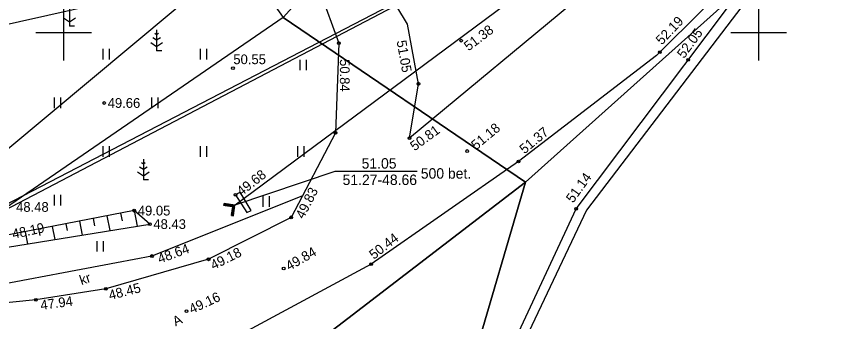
# Model space of a CAD drawing. Extents: x 642412 to 653410, y 6450642 to 6461053.
# Drawn here: x 643046.6 to 643104.9, y 6455629.2 to 6455651.2 of the extents above; entities that cross this region are included whole.
import ezdxf

# ---------------------------------------------------------------- set-up
doc = ezdxf.new("R2010")
doc.units = 0
for name, color, linetype in [('HALJASTUS', 7, 'Continuous'), ('KORGUS', 7, 'Continuous'), ('KTRASS', 7, 'Continuous'), ('MOOTPIIR', 7, 'Continuous'), ('PIIR', 7, 'Continuous'), ('PUU', 7, 'Continuous'), ('RELJEEF', 7, 'Continuous'), ('SITRASS', 7, 'Continuous'), ('TEE', 7, 'Continuous'), ('TRUUP', 7, 'Continuous'), ('VORK', 7, 'Continuous'), ('VTRASS', 7, 'Continuous')]:
    doc.layers.add(name, color=color, linetype=linetype)

msp = doc.modelspace()

# ---------------------------------------------------------------- linework, layer by layer
at = {"layer": 'HALJASTUS'}
for p, q in [((643052.851, 6455648.071), (643052.851, 6455648.832)), ((643053.306, 6455648.071), (643053.306, 6455648.832)), ((643059.851, 6455648.071), (643059.851, 6455648.832)), ((643060.306, 6455648.071), (643060.306, 6455648.832)), ((643067.025, 6455647.289), (643067.025, 6455648.05)), ((643067.48, 6455647.289), (643067.48, 6455648.05)), ((643049.351, 6455644.571), (643049.351, 6455645.332)), ((643049.806, 6455644.571), (643049.806, 6455645.332)), ((643056.351, 6455644.571), (643056.351, 6455645.332)), ((643056.806, 6455644.571), (643056.806, 6455645.332)), ((643052.851, 6455641.071), (643052.851, 6455641.832)), ((643053.306, 6455641.071), (643053.306, 6455641.832)), ((643059.851, 6455641.071), (643059.851, 6455641.832)), ((643060.306, 6455641.071), (643060.306, 6455641.832)), ((643066.851, 6455641.071), (643066.851, 6455641.832)), ((643067.306, 6455641.071), (643067.306, 6455641.832)), ((643049.351, 6455637.571), (643049.351, 6455638.332)), ((643049.806, 6455637.571), (643049.806, 6455638.332)), ((643064.359, 6455637.479), (643064.359, 6455638.24)), ((643064.814, 6455637.479), (643064.814, 6455638.24)), ((643052.407, 6455634.246), (643052.407, 6455635.007)), ((643052.862, 6455634.246), (643052.862, 6455635.007))]:
    msp.add_line(p, q, dxfattribs=at)
at = {"layer": 'KORGUS'}
for centre in [(643078.61, 6455649.423), (643069.803, 6455649.249), (643092.89, 6455648.591), (643094.939, 6455648.05), (643062.186, 6455647.443), (643075.531, 6455646.309), (643052.915, 6455644.938), (643069.565, 6455642.794), (643074.879, 6455642.406), (643079.041, 6455641.483), (643082.731, 6455640.728), (643062.376, 6455638.327), (643055.081, 6455637.196), (643086.875, 6455637.323), (643066.375, 6455636.711), (643056.2, 6455636.225), (643056.362, 6455633.929), (643060.436, 6455633.693), (643065.835, 6455633.028), (643072.135, 6455633.341), (643053.043, 6455631.575), (643048.001, 6455630.779), (643058.842, 6455629.967)]:
    msp.add_circle(centre, 0.1, dxfattribs=at)
at = {"layer": 'KTRASS'}
msp.add_line((643074.232, 6455652.118), (643036.483, 6455632.347), dxfattribs=at)
at = {"layer": 'MOOTPIIR'}
for points in [[(643109.168, 6455542.39), (643075.51, 6455582.97), (643065.801, 6455583.425), (643021.959, 6455624.081), (643023.932, 6455638.644), (643037.129, 6455634.244), (643119.958, 6455703.42), (643193.229, 6455769.41), (643252.999, 6455828.118), (643270.748, 6455846.018), (643316.713, 6455929.757), (643370.112, 6456029.728), (643398.025, 6456073.569), (643423.511, 6456102.544), (643445.355, 6456091.47), (643450.665, 6456079.789), (643539.561, 6456042.319), (643612.226, 6456010.462), (643752.701, 6455950.388)], [(643722.626, 6455939.94), (643457.605, 6456057.963), (643441.373, 6456063.576), (643426.203, 6456062.666), (643406.482, 6456023.375), (643382.058, 6455980.899), (643363.854, 6455951.014), (643354.146, 6455925.377), (643345.347, 6455910.51), (643331.542, 6455895.795), (643313.945, 6455862.421), (643304.388, 6455847.251), (643294.831, 6455830.867), (643284.212, 6455817.062), (643269.042, 6455802.499), (643204.265, 6455741.212), (643195.922, 6455743.26), (643100.957, 6455654.743), (643087.608, 6455637.222), (643080.857, 6455622.962), (643081.767, 6455601.269), (643103.688, 6455571.839)]]:
    msp.add_lwpolyline(points, dxfattribs=at)
at = {"layer": 'PIIR'}
for points in [[(643357.6, 6456005.19), (643343.65, 6455979.62), (643314.26, 6455925.69), (643284.72, 6455871.46), (643269.58, 6455846.31), (643253.45, 6455825), (643235.72, 6455811.58), (643219.35, 6455791.42), (643193.4, 6455768.18), (643175.67, 6455752.3), (643149.72, 6455729.06), (643123.78, 6455705.83), (643097.83, 6455682.6), (643078.17, 6455664.8), (643065.8, 6455651.09), (643083.24, 6455639.25), (643258.05, 6455795.77), (643291.74, 6455832.56), (643304.89, 6455852.05), (643409.18, 6456042.55)], [(643001.16, 6455807.35), (642999.82, 6455788.04), (642999.37, 6455781.26), (643007.77, 6455752.74), (643023.94, 6455717.13), (643049.97, 6455673.55), (643065.8, 6455651.09), (643078.17, 6455664.8), (643064.6, 6455685.97), (643054.83, 6455701.28), (643045.45, 6455713.09), (643041.34, 6455712.89), (643030.47, 6455732.94), (643017.01, 6455764.42), (643010.05, 6455793.47), (643013.5, 6455813.17)], [(643127.59, 6455534.41), (643088.11, 6455580.3), (643075.71, 6455613.54), (643083.24, 6455639.25), (643041.36, 6455607.14), (643066.29, 6455583.5), (643068.42, 6455581), (643111.8, 6455532.38)]]:
    msp.add_lwpolyline(points, dxfattribs=at)
for points in [[(643145.55, 6455497.84), (643161.03, 6455444.5), (643183.53, 6455450.43), (643204.94, 6455491.51), (643262.45, 6455591.04), (643279.9, 6455614.73), (643308.54, 6455652.2), (643383.69, 6455755.59), (643547.1, 6455661.3), (643681.07, 6455951.01), (643523.65, 6456020.39), (643304.89, 6455852.05), (643291.74, 6455832.56), (643258.05, 6455795.77), (643083.24, 6455639.25), (643075.71, 6455613.54), (643088.11, 6455580.3), (643127.59, 6455534.41)], [(642764.31, 6455726.9), (642786.87, 6455714.08), (642790.93, 6455715.43), (642819.21, 6455704.36), (642841.28, 6455695.17), (642860.28, 6455685), (642938.99, 6455649.52), (642983.58, 6455628.55), (643028.66, 6455618.33), (643037.05, 6455611.21), (643041.36, 6455607.14), (643083.24, 6455639.25), (643065.8, 6455651.09), (643041.36, 6455634.32), (643021.76, 6455636.43), (642986.92, 6455652.72), (642983.46, 6455670.19), (642981.62, 6455698.5), (642975.71, 6455698.39), (642979.83, 6455655.86), (642933.51, 6455673.9), (642874.19, 6455698.39), (642805.5, 6455723.56), (642781.48, 6455735.7)]]:
    msp.add_lwpolyline(points, close=True, dxfattribs=at)
at = {"layer": 'PUU'}
for p, q in [((643050.431, 6455651.969), (643050.431, 6455650.469)), ((643050.006, 6455651.058), (643050.431, 6455650.775)), ((643050.431, 6455650.775), (643050.855, 6455651.058)), ((643050.791, 6455650.469), (643050.431, 6455650.469)), ((643056.698, 6455650.202), (643056.698, 6455648.702)), ((643056.698, 6455649.452), (643056.432, 6455649.63)), ((643056.698, 6455649.852), (643056.574, 6455649.935)), ((643056.823, 6455649.935), (643056.698, 6455649.852)), ((643056.965, 6455649.63), (643056.698, 6455649.452)), ((643056.274, 6455649.292), (643056.698, 6455649.009)), ((643056.698, 6455649.009), (643057.123, 6455649.292)), ((643057.058, 6455648.702), (643056.698, 6455648.702)), ((643055.741, 6455640.899), (643055.741, 6455639.399)), ((643055.741, 6455640.149), (643055.474, 6455640.327)), ((643055.741, 6455640.549), (643055.616, 6455640.632)), ((643055.865, 6455640.632), (643055.741, 6455640.549)), ((643056.007, 6455640.327), (643055.741, 6455640.149)), ((643055.316, 6455639.988), (643055.741, 6455639.706)), ((643055.741, 6455639.706), (643056.165, 6455639.988)), ((643056.101, 6455639.399), (643055.741, 6455639.399))]:
    msp.add_line(p, q, dxfattribs=at)
at = {"layer": 'RELJEEF'}
for p, q in [((643055.081, 6455637.196), (643055.298, 6455636.079)), ((643052.136, 6455636.625), (643052.236, 6455636.112)), ((643053.118, 6455636.815), (643053.323, 6455635.759)), ((643054.099, 6455637.006), (643054.205, 6455636.462)), ((643049.191, 6455636.053), (643049.372, 6455635.12)), ((643050.173, 6455636.244), (643050.266, 6455635.762)), ((643051.154, 6455636.434), (643051.347, 6455635.439)), ((643047.228, 6455635.672), (643047.397, 6455634.8)), ((643048.209, 6455635.863), (643048.297, 6455635.411))]:
    msp.add_line(p, q, dxfattribs=at)
for points in [[(643016.277, 6455640.34), (643018.748, 6455638.516), (643030.435, 6455634.986), (643042.685, 6455634.037), (643056.2, 6455636.225)], [(643056.2, 6455636.225), (643055.081, 6455637.196), (643046.055, 6455635.445), (643037.598, 6455634.966), (643023.939, 6455637.574), (643016.277, 6455640.34)]]:
    msp.add_lwpolyline(points, dxfattribs=at)
at = {"layer": 'SITRASS'}
msp.add_lwpolyline([(643059.69, 6455656.004), (643060.641, 6455654.353), (643060.666, 6455653.893), (643040.911, 6455649.467), (643033.932, 6455648.797), (643019.524, 6455645.826), (643012.674, 6455644.705)], dxfattribs=at)
at = {"layer": 'TEE'}
for points in [[(643179.264, 6455756.716), (643180.573, 6455748.763), (643179.826, 6455741.349), (643177.979, 6455737.472), (643179.224, 6455736.061), (643179.242, 6455735.92), (643167.832, 6455725.761), (643156.192, 6455715.309), (643144.658, 6455705.142), (643133.018, 6455694.592), (643121.922, 6455684.318), (643109.844, 6455673.123), (643097.694, 6455661.771), (643088.811, 6455653.645), (643087.335, 6455652.75), (643074.879, 6455642.406), (643075.531, 6455646.309), (643074.749, 6455650.6), (643071.823, 6455655.483), (643070.169, 6455658.784), (643066.343, 6455665.039), (643060.39, 6455674.827), (643057.68, 6455679.032)], [(643182.941, 6455731.448), (643171.387, 6455721.4), (643160.296, 6455710.635), (643148.748, 6455700.421), (643137.355, 6455689.921), (643125.797, 6455679.521), (643114.398, 6455668.833), (643101.715, 6455657.367), (643092.89, 6455648.591), (643092.663, 6455648.361), (643082.731, 6455640.728), (643072.135, 6455633.341), (643060.484, 6455627.067), (643049.123, 6455624.167), (643043.037, 6455623.358), (643041.273, 6455623.093), (643041.072, 6455622.505), (643042.3, 6455621.119), (643046.455, 6455617.671), (643053.356, 6455611.901), (643057.543, 6455608.536), (643064.742, 6455601.943), (643066.407, 6455600.255)], [(643052.532, 6455677.01), (643058.119, 6455668.384), (643058.545, 6455667.9), (643063.467, 6455660.475), (643063.885, 6455659.917), (643067.969, 6455654.255), (643069.803, 6455649.249), (643069.565, 6455642.794), (643066.375, 6455636.711), (643060.436, 6455633.693), (643053.043, 6455631.575), (643048.001, 6455630.779), (643037.846, 6455629.744), (643027.994, 6455630.569), (643025.369, 6455631.169), (643018.446, 6455633.381)], [(643080.793, 6455624.261), (643086.875, 6455637.323), (643102.428, 6455658.012)], [(643067.191, 6455638.268), (643056.362, 6455633.929), (643041.066, 6455631.045), (643031.659, 6455630.772), (643018.576, 6455633.717), (643018.22, 6455633.825)]]:
    msp.add_lwpolyline(points, dxfattribs=at)
at = {"layer": 'TRUUP'}
for p, q in [((643086.77, 6455655.723), (643062.251, 6455637.528)), ((643061.541, 6455637.561), (643061.562, 6455637.702)), ((643062.17, 6455637.468), (643061.541, 6455637.561)), ((643061.547, 6455637.561), (643061.639, 6455637.691)), ((643061.548, 6455637.605), (643061.611, 6455637.695)), ((643062.251, 6455637.528), (643061.552, 6455637.632)), ((643061.556, 6455637.66), (643061.583, 6455637.699)), ((643062.332, 6455637.588), (643061.562, 6455637.702)), ((643061.574, 6455637.556), (643061.666, 6455637.687)), ((643061.602, 6455637.552), (643061.694, 6455637.683)), ((643061.63, 6455637.548), (643061.722, 6455637.679)), ((643061.658, 6455637.544), (643061.749, 6455637.674)), ((643061.685, 6455637.54), (643061.777, 6455637.67)), ((643061.713, 6455637.536), (643061.805, 6455637.666)), ((643061.741, 6455637.532), (643061.832, 6455637.662)), ((643061.768, 6455637.528), (643061.86, 6455637.658)), ((643061.796, 6455637.524), (643061.888, 6455637.654)), ((643061.824, 6455637.52), (643061.916, 6455637.65)), ((643061.851, 6455637.515), (643061.943, 6455637.646)), ((643061.879, 6455637.511), (643061.971, 6455637.642)), ((643061.907, 6455637.507), (643061.999, 6455637.638)), ((643061.934, 6455637.503), (643062.026, 6455637.633)), ((643061.962, 6455637.499), (643062.054, 6455637.629)), ((643061.99, 6455637.495), (643062.082, 6455637.625)), ((643062.018, 6455637.491), (643062.109, 6455637.621)), ((643062.045, 6455637.487), (643062.137, 6455637.617)), ((643062.073, 6455637.483), (643062.165, 6455637.613)), ((643062.077, 6455636.839), (643062.17, 6455637.468)), ((643062.085, 6455636.892), (643062.267, 6455637.151)), ((643062.093, 6455636.947), (643062.275, 6455637.206)), ((643062.101, 6455637.479), (643062.192, 6455637.609)), ((643062.101, 6455637.002), (643062.284, 6455637.261)), ((643062.109, 6455637.057), (643062.292, 6455637.316)), ((643062.118, 6455637.112), (643062.3, 6455637.371)), ((643062.126, 6455637.167), (643062.308, 6455637.426)), ((643062.128, 6455637.474), (643062.22, 6455637.605)), ((643062.134, 6455637.222), (643062.316, 6455637.48)), ((643062.142, 6455637.277), (643062.324, 6455637.535)), ((643062.148, 6455636.829), (643062.251, 6455637.528)), ((643062.15, 6455637.332), (643062.331, 6455637.588)), ((643062.156, 6455637.47), (643062.248, 6455637.601)), ((643062.158, 6455637.387), (643062.303, 6455637.592)), ((643062.166, 6455637.442), (643062.276, 6455637.597)), ((643062.218, 6455636.818), (643062.332, 6455637.588)), ((643062.077, 6455636.839), (643062.218, 6455636.818)), ((643062.078, 6455636.839), (643062.259, 6455637.096)), ((643062.106, 6455636.835), (643062.251, 6455637.041)), ((643062.134, 6455636.831), (643062.243, 6455636.986)), ((643062.161, 6455636.827), (643062.235, 6455636.931)), ((643062.189, 6455636.823), (643062.227, 6455636.876))]:
    msp.add_line(p, q, dxfattribs=at)
for points in [[(643075.446, 6455640.002), (643069.527, 6455640.002), (643062.331, 6455637.588)], [(643062.701, 6455638.522), (643062.376, 6455638.327), (643063.18, 6455637.053), (643063.491, 6455637.212), (643062.701, 6455638.522)]]:
    msp.add_lwpolyline(points, dxfattribs=at)
at = {"layer": 'VORK'}
for p, q in [((643050, 6455652), (643050, 6455648)), ((643100, 6455652), (643100, 6455648)), ((643048, 6455650), (643052, 6455650)), ((643098, 6455650), (643102, 6455650))]:
    msp.add_line(p, q, dxfattribs=at)
at = {"layer": 'VTRASS'}
msp.add_lwpolyline([(643073.823, 6455652.294), (643073.449, 6455651.938), (643036.762, 6455632.907), (643036.523, 6455632.875), (643036.269, 6455632.951), (643022.835, 6455639.769), (643012.256, 6455645.525)], dxfattribs=at)

# ---------------------------------------------------------------- texts
at = {"layer": 'KORGUS'}
for s, rotation, p in [(' 52.19', 46.24374, (643092.855, 6455648.884)), (' 51.38', 37.02698, (643078.927, 6455648.49)), (' 52.05', 53.61074, (643094.479, 6455647.883)), (' 51.05', 280.15617, (643073.91, 6455649.645)), (' 50.84', 270, (643069.88, 6455648.355)), (' 50.81', 36.19206, (643075.044, 6455641.3)), (' 51.18', 39.73616, (643079.482, 6455641.36)), (' 51.37', 39.31023, (643082.952, 6455641.074)), (' 49.68', 37.98859, (643062.591, 6455638.051)), (' 51.14', 54.06731, (643086.499, 6455637.488)), (' 49.83', 62.98004, (643067.153, 6455636.318)), (' 48.19', 12.19085, (643046.129, 6455635.103)), (' 50.44', 37.78184, (643072.116, 6455633.492)), (' 48.64', 20.23313, (643056.677, 6455633.29)), (' 49.18', 26.58101, (643060.553, 6455632.797)), (' 49.84', 29.85964, (643066.009, 6455632.725)), (' 48.45', 14.43621, (643053.092, 6455630.691)), (' 49.16', 24.78888, (643058.989, 6455629.649)), (' 47.94', 7.92205, (643048.127, 6455630.004))]:
    msp.add_text(s, height=0.7, rotation=rotation, dxfattribs=at).set_placement(p)
for s, p in [(' 50.55', (643061.954, 6455647.731)), (' 49.66', (643052.915, 6455644.588)), (' 48.48', (643046.328, 6455637.11)), (' 49.05', (643055.081, 6455636.846)), (' 48.43', (643056.2, 6455635.875))]:
    msp.add_text(s, height=0.7, dxfattribs=at).set_placement(p)
at = {"layer": 'TEE'}
for s, rotation, p in [('kr', 18.40461, (643051.285, 6455631.833)), ('A', 26.38893, (643058.059, 6455628.855))]:
    msp.add_text(s, height=0.7, rotation=rotation, dxfattribs=at).set_placement(p)
at = {"layer": 'TRUUP'}
for s, p in [('51.05', (643071.443, 6455640.219)), ('500 bet.', (643075.7, 6455639.496)), ('51.27-48.66', (643070.075, 6455639.038))]:
    msp.add_text(s, height=0.75, dxfattribs=at).set_placement(p)

doc.saveas('drawing.dxf')
